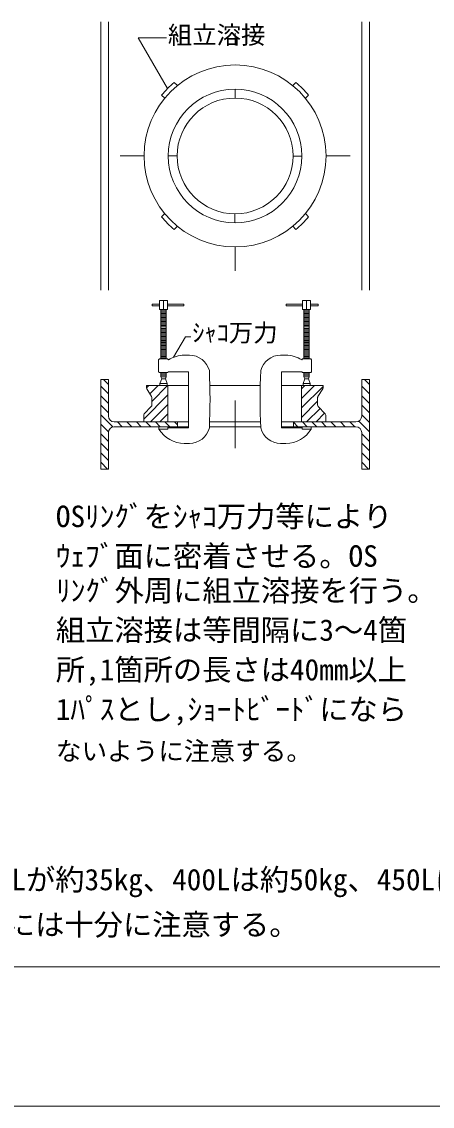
# Model space of a CAD drawing. Units: millimetres, scale not verified. Extents: x -3772 to 3772, y -2667 to 2667.
# Drawn here: x -380 to 293, y -2667 to -888 of the extents above; entities that cross this region are included whole.
import ezdxf
from ezdxf.enums import TextEntityAlignment as Align

# ---------------------------------------------------------------- set-up
doc = ezdxf.new("R2010")
doc.units = ezdxf.units.MM
doc.header["$LTSCALE"] = 8
doc.linetypes.add('USER3', pattern=[50.8, 31.75, -6.35, 6.35, -6.35])
for name, color, linetype, lineweight in [('0-0_0', 7, 'Continuous', 18), ('0-1_HARI', 7, 'Continuous', 18), ('0-2_WAKU', 7, 'Continuous', 18), ('0-3_SUNPOU', 7, 'Continuous', 18), ('0-4_HATTI', 7, 'Continuous', 18), ('0-6_Defpoints', 7, 'Continuous', 18)]:
    doc.layers.add(name, color=color, linetype=linetype, lineweight=lineweight)
doc.styles.add('ＭＳ ゴシック', font='')
doc.styles.get('ＭＳ ゴシック').set_extended_font_data('MS Gothic')

msp = doc.modelspace()

# ---------------------------------------------------------------- linework, layer by layer
at = {"layer": '0-1_HARI'}
for p, q in [((-250.539, -888.05), (-250.539, -1328.486)), ((-238.06, -888.05), (-238.06, -1328.486)), ((177.418, -888.05), (177.418, -1328.486)), ((189.897, -888.05), (189.897, -1328.486)), ((-189.11, -914.267), (-142.863, -914.267)), ((-124.927, -992.9), (-130.141, -987.685)), ((64.284, -992.9), (69.499, -987.685)), ((-145.689, -1013.662), (-150.904, -1008.448)), ((85.047, -1013.662), (90.262, -1008.448)), ((-145.689, -1202.873), (-150.904, -1208.088)), ((85.047, -1202.873), (90.262, -1208.088)), ((-124.927, -1223.636), (-130.141, -1228.85)), ((64.284, -1223.636), (69.499, -1228.85)), ((-154.194, -1351.384), (-166.382, -1351.384)), ((-166.382, -1351.384), (-166.382, -1354.321)), ((-154.194, -1345.512), (-140.981, -1345.512)), ((-154.194, -1345.512), (-154.194, -1360.193)), ((-147.587, -1345.512), (-147.587, -1360.193)), ((-140.981, -1345.512), (-140.981, -1360.193)), ((93.552, -1345.512), (80.338, -1345.512)), ((80.338, -1345.512), (80.338, -1360.193)), ((86.945, -1345.512), (86.945, -1360.193)), ((93.552, -1345.512), (93.552, -1360.193)), ((93.552, -1351.384), (105.74, -1351.384)), ((105.74, -1351.384), (105.74, -1354.321)), ((-154.194, -1354.321), (-166.382, -1354.321)), ((-154.194, -1360.193), (-140.981, -1360.193)), ((-151.992, -1360.193), (-151.992, -1441.236)), ((-151.992, -1362.395), (-143.183, -1362.395)), ((-151.992, -1364.597), (-143.183, -1364.597)), ((-151.992, -1366.8), (-143.183, -1366.8)), ((-151.992, -1369.002), (-143.183, -1369.002)), ((-143.183, -1360.193), (-143.183, -1441.236)), ((-140.981, -1354.321), (-114.111, -1354.321)), ((80.338, -1354.321), (53.469, -1354.321)), ((93.552, -1360.193), (80.338, -1360.193)), ((82.541, -1360.193), (82.541, -1441.236)), ((91.349, -1362.395), (82.541, -1362.395)), ((91.349, -1364.597), (82.541, -1364.597)), ((91.349, -1366.8), (82.541, -1366.8)), ((91.349, -1369.002), (82.541, -1369.002)), ((91.349, -1360.193), (91.349, -1441.236)), ((93.552, -1354.321), (105.74, -1354.321)), ((-151.992, -1371.204), (-143.183, -1371.204)), ((-151.992, -1373.406), (-143.183, -1373.406)), ((-151.992, -1375.608), (-143.183, -1375.608)), ((-151.992, -1377.81), (-143.183, -1377.81)), ((-151.992, -1380.013), (-143.183, -1380.013)), ((-151.992, -1382.215), (-143.183, -1382.215)), ((-151.992, -1384.417), (-143.183, -1384.417)), ((-151.992, -1386.619), (-143.183, -1386.619)), ((91.349, -1371.204), (82.541, -1371.204)), ((91.349, -1373.406), (82.541, -1373.406)), ((91.349, -1375.608), (82.541, -1375.608)), ((91.349, -1377.81), (82.541, -1377.81)), ((91.349, -1380.013), (82.541, -1380.013)), ((91.349, -1382.215), (82.541, -1382.215)), ((91.349, -1384.417), (82.541, -1384.417)), ((91.349, -1386.619), (82.541, -1386.619)), ((-151.992, -1388.821), (-143.183, -1388.821)), ((-151.992, -1391.024), (-143.183, -1391.024)), ((-151.992, -1393.226), (-143.183, -1393.226)), ((-151.992, -1395.428), (-143.183, -1395.428)), ((-151.992, -1397.63), (-143.183, -1397.63)), ((-151.992, -1399.832), (-143.183, -1399.832)), ((-151.992, -1402.034), (-143.183, -1402.034)), ((-151.992, -1404.237), (-143.183, -1404.237)), ((-111.806, -1404.984), (-103.118, -1404.984)), ((91.349, -1388.821), (82.541, -1388.821)), ((91.349, -1391.024), (82.541, -1391.024)), ((91.349, -1393.226), (82.541, -1393.226)), ((91.349, -1395.428), (82.541, -1395.428)), ((91.349, -1397.63), (82.541, -1397.63)), ((91.349, -1399.832), (82.541, -1399.832)), ((91.349, -1402.034), (82.541, -1402.034)), ((91.349, -1404.237), (82.541, -1404.237)), ((-151.992, -1406.439), (-143.183, -1406.439)), ((-151.992, -1408.641), (-143.183, -1408.641)), ((-151.992, -1410.843), (-143.183, -1410.843)), ((-151.992, -1413.045), (-143.183, -1413.045)), ((-151.992, -1414.951), (-143.183, -1414.951)), ((-151.992, -1417.153), (-143.183, -1417.153)), ((-151.992, -1419.355), (-143.183, -1419.355)), ((-151.992, -1421.557), (-143.183, -1421.557)), ((91.349, -1406.439), (82.541, -1406.439)), ((91.349, -1408.641), (82.541, -1408.641)), ((91.349, -1410.843), (82.541, -1410.843)), ((91.349, -1413.045), (82.541, -1413.045)), ((91.349, -1414.951), (82.541, -1414.951)), ((91.349, -1417.153), (82.541, -1417.153)), ((91.349, -1419.355), (82.541, -1419.355)), ((91.349, -1421.557), (82.541, -1421.557)), ((-151.992, -1423.759), (-143.183, -1423.759)), ((-151.992, -1425.962), (-143.183, -1425.962)), ((-151.992, -1428.164), (-143.183, -1428.164)), ((-151.992, -1430.366), (-143.183, -1430.366)), ((-151.992, -1432.568), (-143.183, -1432.568)), ((-151.992, -1434.77), (-143.183, -1434.77)), ((-151.992, -1436.973), (-143.183, -1436.973)), ((-151.992, -1439.175), (-143.183, -1439.175)), ((-113.587, -1435.067), (-105.082, -1435.067)), ((52.944, -1435.067), (44.439, -1435.067)), ((91.349, -1423.759), (82.541, -1423.759)), ((91.349, -1425.962), (82.541, -1425.962)), ((91.349, -1428.164), (82.541, -1428.164)), ((91.349, -1430.366), (82.541, -1430.366)), ((91.349, -1432.568), (82.541, -1432.568)), ((91.349, -1434.77), (82.541, -1434.77)), ((91.349, -1436.973), (82.541, -1436.973)), ((91.349, -1439.175), (82.541, -1439.175)), ((-155.845, -1442.705), (-154.377, -1441.236)), ((-155.845, -1462.227), (-155.845, -1442.705)), ((95.203, -1442.705), (93.735, -1441.236)), ((95.203, -1462.227), (95.203, -1442.705)), ((-250.539, -1475.073), (-250.539, -1621.885)), ((-250.539, -1475.073), (-238.06, -1475.073)), ((-238.06, -1475.073), (-238.06, -1534.899)), ((-155.845, -1462.227), (-154.377, -1463.695)), ((-150.523, -1473.972), (-153.46, -1481.313)), ((-151.992, -1463.695), (-151.992, -1470.302)), ((-151.992, -1465.601), (-143.183, -1465.601)), ((-151.992, -1467.803), (-143.183, -1467.803)), ((-151.992, -1470.302), (-143.183, -1470.302)), ((-150.523, -1473.972), (-151.992, -1470.302)), ((-150.523, -1473.972), (-144.651, -1473.972)), ((-144.651, -1473.972), (-143.183, -1470.302)), ((-144.651, -1473.972), (-141.715, -1481.313)), ((-143.183, -1463.695), (-143.183, -1470.302)), ((-139.696, -1462.227), (-106.663, -1462.227)), ((-106.663, -1462.227), (-106.663, -1554.352)), ((46.021, -1462.227), (46.021, -1554.352)), ((79.054, -1462.227), (46.021, -1462.227)), ((84.009, -1473.972), (81.073, -1481.313)), ((82.541, -1463.695), (82.541, -1470.302)), ((91.349, -1465.601), (82.541, -1465.601)), ((91.349, -1467.803), (82.541, -1467.803)), ((91.349, -1470.302), (82.541, -1470.302)), ((84.009, -1473.972), (82.541, -1470.302)), ((89.881, -1473.972), (84.009, -1473.972)), ((89.881, -1473.972), (91.349, -1470.302)), ((89.881, -1473.972), (92.817, -1481.313)), ((91.349, -1463.695), (91.349, -1470.302)), ((95.203, -1462.227), (93.735, -1463.695)), ((177.418, -1475.073), (189.897, -1475.073)), ((177.418, -1475.073), (177.418, -1534.899)), ((189.897, -1475.073), (189.897, -1621.885)), ((-175.665, -1484.983), (-175.665, -1488.453)), ((-175.665, -1484.983), (-106.663, -1484.983)), ((-167.346, -1502.905), (-175.175, -1490.184)), ((-153.46, -1481.313), (-141.715, -1481.313)), ((-153.46, -1481.313), (-153.46, -1484.983)), ((-141.715, -1481.313), (-141.715, -1484.983)), ((-140.43, -1484.983), (-140.43, -1544.442)), ((-71.666, -1484.983), (11.024, -1484.983)), ((46.021, -1484.983), (113.922, -1484.983)), ((78.687, -1484.983), (78.687, -1544.442)), ((92.817, -1481.313), (81.073, -1481.313)), ((81.073, -1481.313), (81.073, -1484.983)), ((92.817, -1481.313), (92.817, -1484.983)), ((105.603, -1502.905), (113.432, -1490.184)), ((113.922, -1484.983), (113.922, -1488.453)), ((-166.856, -1504.637), (-166.856, -1516.724)), ((105.113, -1504.637), (105.113, -1516.724)), ((-167.732, -1518.965), (-179.193, -1531.381)), ((105.989, -1518.965), (117.45, -1531.381)), ((-228.517, -1544.442), (-140.43, -1544.442)), ((-180.069, -1533.622), (-180.069, -1544.442)), ((-180.069, -1544.442), (-106.663, -1544.442)), ((-124.767, -1544.442), (-124.767, -1552.517)), ((-72.08, -1544.442), (11.438, -1544.442)), ((46.021, -1544.442), (118.326, -1544.442)), ((65.225, -1544.442), (65.225, -1552.517)), ((79.788, -1544.442), (167.875, -1544.442)), ((118.326, -1533.622), (118.326, -1544.442)), ((-238.06, -1562.06), (-238.06, -1621.885)), ((-228.517, -1552.517), (-140.43, -1552.517)), ((-155.111, -1552.517), (-140.43, -1552.517)), ((-155.111, -1552.517), (-155.111, -1556.187)), ((-155.111, -1556.187), (-140.43, -1556.187)), ((-140.43, -1552.517), (-140.43, -1556.187)), ((-140.43, -1552.517), (-106.663, -1552.517)), ((-140.43, -1554.352), (-106.663, -1554.352)), ((-72.395, -1552.517), (11.753, -1552.517)), ((46.021, -1552.517), (79.788, -1552.517)), ((79.788, -1554.352), (46.021, -1554.352)), ((79.788, -1552.517), (167.875, -1552.517)), ((94.469, -1552.517), (79.788, -1552.517)), ((79.788, -1552.517), (79.788, -1556.187)), ((94.469, -1556.187), (79.788, -1556.187)), ((94.469, -1552.517), (94.469, -1556.187)), ((177.418, -1562.06), (177.418, -1621.885)), ((-113.587, -1579.677), (-105.082, -1579.677)), ((52.944, -1579.677), (44.439, -1579.677)), ((-250.539, -1621.885), (-238.06, -1621.885)), ((177.418, -1621.885), (189.897, -1621.885))]:
    msp.add_line(p, q, dxfattribs=at)
for points in [[(-140.981, -1351.384), (-114.111, -1351.384), (-114.111, -1354.321)], [(80.338, -1351.384), (53.469, -1351.384), (53.469, -1354.321)], [(-139.696, -1442.705), (-141.164, -1441.236), (-154.377, -1441.236)], [(79.054, -1442.705), (80.522, -1441.236), (93.735, -1441.236)], [(-139.696, -1462.227), (-141.164, -1463.695), (-154.377, -1463.695)], [(79.054, -1462.227), (80.522, -1463.695), (93.735, -1463.695)]]:
    msp.add_lwpolyline(points, dxfattribs=at)
for radius in [149.198, 109.558, 94.996]:
    msp.add_circle((-30.321, -1108.268), radius, dxfattribs=at)
for centre, radius, start, end in [((-30.321, -1108.268), 156.538, 129.61851, 140.38149), ((-30.321, -1108.268), 156.538, 39.61851, 50.38149), ((-30.321, -1108.268), 156.538, 219.61851, 230.38149), ((-30.321, -1108.268), 156.538, 309.61851, 320.38149), ((-113.587, -1483.515), 48.448, 90, 122.60997), ((-105.082, -1468.72), 33.653, 14.32768, 90), ((44.439, -1468.72), 33.653, 90, 165.67232), ((52.944, -1483.515), 48.448, 57.39003, 90), ((-1126.231, -1507.372), 1054.803, 357.44726, 2.55274), ((1065.589, -1507.372), 1054.803, 177.44726, 182.55274), ((-172.362, -1488.453), 3.303, 180, 211.6075), ((110.618, -1488.453), 3.303, 328.3925, 0), ((-170.159, -1504.637), 3.303, 0, 31.6075), ((108.416, -1504.637), 3.303, 148.3925, 180), ((-170.159, -1516.724), 3.303, 317.29061, 0), ((108.416, -1516.724), 3.303, 180, 222.70939), ((-228.517, -1534.899), 9.543, 180, 270), ((-176.766, -1533.622), 3.303, 137.29061, 180), ((115.023, -1533.622), 3.303, 0, 42.70939), ((167.875, -1534.899), 9.543, 270, 0), ((-228.517, -1562.06), 9.543, 90, 180), ((-113.587, -1531.229), 48.448, 211.00758, 270), ((-105.082, -1546.024), 33.653, 270, 345.67232), ((44.439, -1546.024), 33.653, 194.32768, 270), ((52.944, -1531.229), 48.448, 270, 328.99242), ((167.875, -1562.06), 9.543, 0, 90)]:
    msp.add_arc(centre, radius, start, end, dxfattribs=at)
at = {"layer": '0-2_WAKU'}
msp.add_line((-3543.316, -2438.462), (3543.284, -2438.462), dxfattribs=at)
at = {"layer": '0-3_SUNPOU'}
for p, q in [((-30.321, -906.621), (-30.321, -926.307)), ((-189.11, -914.267), (-141.01, -997.579)), ((-30.083, -998.71), (-30.083, -1013.273)), ((-218.89, -1108.268), (-179.519, -1108.268)), ((-139.879, -1108.029), (-125.316, -1108.029)), ((79.237, -1108.506), (64.674, -1108.506)), ((118.877, -1108.268), (158.248, -1108.268)), ((-30.559, -1217.826), (-30.559, -1203.263)), ((-30.321, -1257.466), (-30.321, -1296.837)), ((-111.806, -1404.984), (-131.056, -1438.326))]:
    msp.add_line(p, q, dxfattribs=at)
at = {"layer": '0-3_SUNPOU', "linetype": 'USER3'}
msp.add_line((-30.321, -1509.249), (-30.321, -1587.709), dxfattribs=at)
at = {"layer": '0-4_HATTI'}
for p, q in [((-238.06, -1482.97), (-245.957, -1475.073)), ((189.897, -1482.97), (182, -1475.073)), ((-238.06, -1498.542), (-250.539, -1486.063)), ((-172.031, -1484.983), (-175.661, -1488.613)), ((-156.459, -1484.983), (-170.026, -1498.55)), ((-140.888, -1484.983), (-166.856, -1510.952)), ((99.701, -1484.983), (78.687, -1505.997)), ((84.129, -1484.983), (78.687, -1490.425)), ((113.922, -1486.334), (78.687, -1521.569)), ((189.897, -1498.542), (177.418, -1486.063)), ((-238.06, -1514.114), (-250.539, -1501.635)), ((-140.43, -1500.098), (-180.069, -1539.737)), ((105.113, -1510.714), (78.687, -1537.141)), ((189.897, -1514.114), (177.418, -1501.635)), ((-238.06, -1529.685), (-250.539, -1517.206)), ((-140.43, -1515.669), (-169.203, -1544.442)), ((109.083, -1522.316), (86.957, -1544.442)), ((189.897, -1529.685), (177.418, -1517.206)), ((-230.576, -1552.741), (-250.539, -1532.778)), ((-215.229, -1552.517), (-223.303, -1544.442)), ((-199.657, -1552.517), (-207.732, -1544.442)), ((-184.085, -1552.517), (-192.16, -1544.442)), ((-168.513, -1552.517), (-176.588, -1544.442)), ((-152.942, -1552.517), (-161.016, -1544.442)), ((-140.43, -1531.241), (-153.631, -1544.442)), ((-137.37, -1552.517), (-145.445, -1544.442)), ((-124.767, -1549.548), (-129.873, -1544.442)), ((72.582, -1552.517), (65.225, -1545.16)), ((88.154, -1552.517), (80.079, -1544.442)), ((103.726, -1552.517), (95.651, -1544.442)), ((116.557, -1530.414), (102.529, -1544.442)), ((119.298, -1552.517), (111.223, -1544.442)), ((134.869, -1552.517), (126.795, -1544.442)), ((150.441, -1552.517), (142.367, -1544.442)), ((166.013, -1552.517), (157.938, -1544.442)), ((189.897, -1560.829), (172.38, -1543.312)), ((189.897, -1545.257), (177.418, -1532.778)), ((-238.06, -1560.829), (-250.539, -1548.35)), ((-238.06, -1576.401), (-250.539, -1563.922)), ((189.897, -1576.401), (177.418, -1563.922)), ((-238.06, -1591.972), (-250.539, -1579.493)), ((189.897, -1591.972), (177.418, -1579.493)), ((-238.06, -1607.544), (-250.539, -1595.065)), ((189.897, -1607.544), (177.418, -1595.065)), ((-239.291, -1621.885), (-250.539, -1610.637)), ((188.666, -1621.885), (177.418, -1610.637))]:
    msp.add_line(p, q, dxfattribs=at)
at = {"layer": '0-6_Defpoints'}
for p, q in [((-3543.316, -2438.462), (3543.284, -2438.462)), ((-3771.916, -2667.062), (3771.884, -2667.062))]:
    msp.add_line(p, q, dxfattribs=at)

# ---------------------------------------------------------------- texts
at = {"layer": '0-0_0', "style": 'ＭＳ ゴシック'}
for s, p in [('OSﾘﾝｸﾞをｼｬｺ万力等により', (-324.194, -1727.611)), ('ｳｪﾌﾞ面に密着させる。OS', (-324.194, -1792.611)), ('ﾘﾝｸﾞ外周に組立溶接を行う。', (-323.862, -1849.299)), ('組立溶接は等間隔に3～4箇', (-324.194, -1914.017)), ('所,1箇所の長さは40mm以上', (-324.194, -1979.017)), ('1ﾊﾟｽとし,ｼｮｰﾄﾋﾞｰﾄﾞになら', (-324.194, -2044.017)), ('(注)OSﾘﾝｸﾞの重量は、500S･300Lが約23kg、600S･350Lが約35kg、400Lは約50kg、450Lは約60kgと', (-1523.772, -2323.28)), ('\u3000\u3000重量物のため,移動の際はｸﾚｰﾝを用いる等、取扱には十分に注意する。', (-1534.153, -2397.225))]:
    msp.add_text(s, height=35.19, dxfattribs=at).set_placement(p, align=Align.BOTTOM_LEFT)
at = {"layer": '0-1_HARI', "style": 'ＭＳ ゴシック'}
for s, p in [('組立溶接', (-140.494, -933.344)), ('ｼｬｺ万力', (-100.518, -1421.663))]:
    msp.add_text(s, height=29.33, dxfattribs=at).set_placement(p, align=Align.BOTTOM_LEFT)
at = {"layer": '0-2_WAKU', "style": 'ＭＳ ゴシック'}
msp.add_text('ないように注意する。', height=30.79, dxfattribs=at).set_placement((-324.194, -2109.017), align=Align.BOTTOM_LEFT)

doc.saveas('drawing.dxf')
